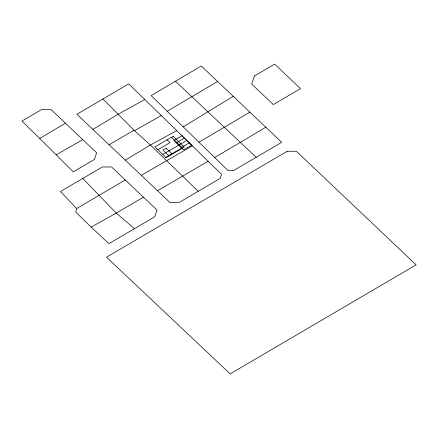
<?xml version="1.0" encoding="UTF-8"?>
<svg xmlns="http://www.w3.org/2000/svg" width="438" height="438" viewBox="0 0 438 438"><rect width="100%" height="100%" fill="white"/><g stroke="black" fill="none" stroke-linecap="round" stroke-linejoin="round"><path stroke-width="0.66" d="M76.645 208.537L75.79 212.08L91.153 227.103L108.92 243.648L154.784 216.755L157.007 210.076L111.542 166.944L102.339 166.977L60.444 191.532L76.645 208.537L125.273 179.963M183.215 126.861L233.24 96.322L281.722 142.328L233.536 170.574L228.039 170.574L151.137 95.593L201.266 65.974L233.24 96.322M125.29 160.155L169.922 202.504L179.147 202.465L220.232 178.37L221.595 174.368L128.745 83.85L76.929 114.241L125.29 160.155L150.404 145.027L176.744 130.65M92.9 129.396L118.112 114.252L144.83 99.535M265.828 127.244L214.686 157.543M39.738 138.43L73.294 171.838L94.411 159.465L96.634 152.785L50.934 109.429L41.714 109.467L21.9 121.118L39.738 138.43L65.448 123.198M167.217 111.268L217.604 81.468M249.934 112.15L198.951 142.208M143.429 197.188L116.267 213.103L91.153 227.103M208.143 161.261L157.516 190.722M109.051 144.732L134.05 130.267M157.844 149.708L170.021 142.657L167.086 139.815M176.24 142.832L184.36 138.129M162.733 154.444L186.807 140.494M181.129 147.562L189.249 142.859M165.75 157.362L182.301 147.798L171.493 137.264M141.31 175.342L192.353 145.865M56.212 154.822L82.771 139.634M102.914 98.983L134.504 130.721L161.272 115.555M134.471 228.658L116.267 213.103L82.744 178.458M134.504 130.721L150.404 145.027L198.233 191.28M175.424 81.249L256.208 157.291M254.358 76.042L251.702 84.052L273.317 104.567L300.495 88.629L274.686 64.118L254.358 76.042M287.169 151.291L106.516 257.199L230.153 373.882L416.1 264.864L296.373 151.258L287.169 151.291M173.185 136.284L154.91 146.872L166.073 157.675L184.349 147.086L173.185 136.284M181.918 135.764L173.798 140.467L183.577 149.927L191.696 145.224L181.918 135.764M166.144 148.132L162.898 150.015L168.761 155.687L172.008 153.809L166.144 148.132"/></g></svg>
